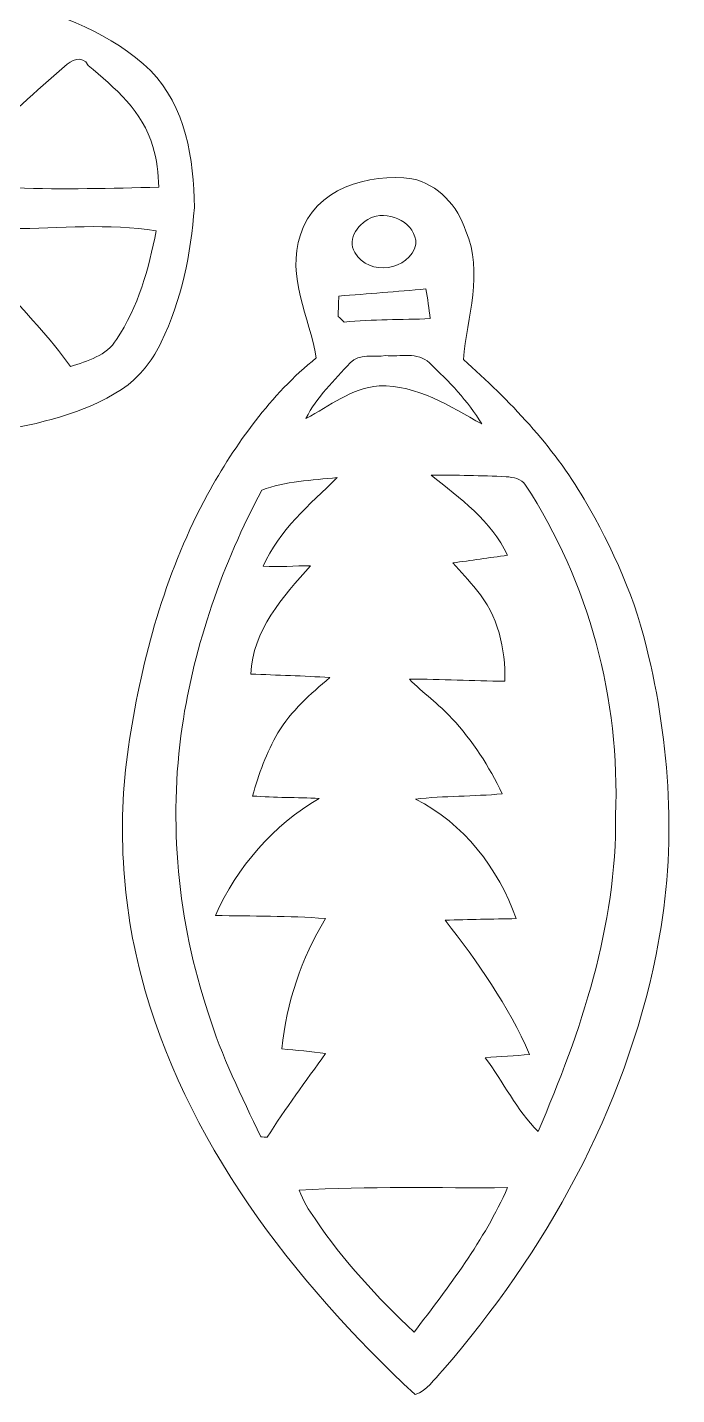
# Model space of a CAD drawing. Header units: centimetres. Extents: x -12.7 to 12.9, y -16.3 to 16.3.
# Drawn here: x 4.66 to 12.83, y -15.13 to 2.1 of the extents above; entities that cross this region are included whole.
import ezdxf

# ---------------------------------------------------------------- set-up
doc = ezdxf.new("R2010")
doc.units = ezdxf.units.CM
doc.header["$MEASUREMENT"] = 0
doc.layers.add('Layer 1', color=7, linetype='Continuous')

msp = doc.modelspace()

# ---------------------------------------------------------------- linework, layer by layer
at = {"layer": 'Layer 1', "color": 251, "lineweight": 9}
for points, knots in [([(2.5417, 8.00058), (2.66164, 8.123), (2.87154, 8.07396), (2.98161, 7.96037), (2.98161, 7.96037), (3.2857, 7.67426), (3.35802, 7.24176), (3.48291, 6.86146), (3.48291, 6.86146), (3.52559, 6.78173), (3.61802, 6.74822), (3.68999, 6.69954), (3.68999, 6.69954), (3.70304, 6.20918), (3.62578, 5.72199), (3.61308, 5.23339), (3.61308, 5.23339), (3.7549, 4.35921), (3.90236, 3.48503), (4.06182, 2.61401), (4.06182, 2.61401), (4.07557, 2.43056), (4.3204, 2.46937), (4.43823, 2.4221), (4.43823, 2.4221), (5.07923, 2.27076), (5.7234, 2.0157), (6.20706, 1.55462), (6.20706, 1.55462), (6.65332, 1.09777), (6.75104, 0.43913), (6.7588, -0.17153), (6.7588, -0.17153), (6.71682, -0.75502), (6.59582, -1.33922), (6.34323, -1.8698), (6.34323, -1.8698), (6.24445, -2.07476), (6.10405, -2.26068), (5.92766, -2.40461), (5.92766, -2.40461), (5.46728, -2.73939), (4.90213, -2.87274), (4.35286, -2.97928), (4.35286, -2.97928), (4.22727, -2.98951), (3.99726, -3.04596), (4.09004, -3.24422), (4.09004, -3.24422), (4.08298, -4.23729), (4.02195, -5.24517), (3.72668, -6.19944), (3.72668, -6.19944), (3.60109, -6.5307), (3.4434, -6.90429), (3.09909, -7.05598), (3.09909, -7.05598), (2.77735, -7.17981), (2.45174, -6.98261), (2.24395, -6.7473), (2.24395, -6.7473), (1.90846, -6.29187), (1.755, -5.73554), (1.64917, -5.18802), (1.64917, -5.18802), (1.513, -4.46659), (1.46043, -3.73246), (1.43009, -3.0001), (1.43009, -3.0001), (1.42904, -2.9306), (1.34472, -2.9112), (1.28863, -2.91014), (1.28863, -2.91014), (0.23488, -2.91755), (-0.82345, -2.28572), (-1.23691, -1.30253), (-1.23691, -1.30253), (-1.55864, -0.36344), (-1.35967, 0.75981), (-0.70456, 1.51052), (-0.70456, 1.51052), (-0.08685, 2.00159), (0.72665, 2.10424), (1.46431, 2.31027), (1.46431, 2.31027), (1.55074, 2.32755), (1.58426, 2.41293), (1.59731, 2.49055), (1.59731, 2.49055), (1.71972, 3.13684), (1.81321, 3.78842), (1.94268, 4.43364), (1.94268, 4.43364), (1.99313, 4.78607), (2.10849, 5.13179), (2.09614, 5.49092), (2.09614, 5.49092), (2.04604, 5.85781), (1.98819, 6.22399), (1.91552, 6.58735), (1.91552, 6.58735), (2.00018, 6.66955), (2.11237, 6.74222), (2.10707, 6.88016), (2.10707, 6.88016), (2.20056, 7.26716), (2.22702, 7.71554), (2.5417, 8.00058), (2.5417, 8.00058), (2.5417, 8.00058), (2.5417, 8.00058), (2.5417, 8.00058)], [0, 0, 0, 0, 0.03448276, 0.03448276, 0.03448276, 0.03448276, 0.06896552, 0.06896552, 0.06896552, 0.06896552, 0.10344828, 0.10344828, 0.10344828, 0.10344828, 0.13793103, 0.13793103, 0.13793103, 0.13793103, 0.17241379, 0.17241379, 0.17241379, 0.17241379, 0.20689655, 0.20689655, 0.20689655, 0.20689655, 0.24137931, 0.24137931, 0.24137931, 0.24137931, 0.27586207, 0.27586207, 0.27586207, 0.27586207, 0.31034483, 0.31034483, 0.31034483, 0.31034483, 0.34482759, 0.34482759, 0.34482759, 0.34482759, 0.37931034, 0.37931034, 0.37931034, 0.37931034, 0.4137931, 0.4137931, 0.4137931, 0.4137931, 0.44827586, 0.44827586, 0.44827586, 0.44827586, 0.48275862, 0.48275862, 0.48275862, 0.48275862, 0.51724138, 0.51724138, 0.51724138, 0.51724138, 0.55172414, 0.55172414, 0.55172414, 0.55172414, 0.5862069, 0.5862069, 0.5862069, 0.5862069, 0.62068966, 0.62068966, 0.62068966, 0.62068966, 0.65517241, 0.65517241, 0.65517241, 0.65517241, 0.68965517, 0.68965517, 0.68965517, 0.68965517, 0.72413793, 0.72413793, 0.72413793, 0.72413793, 0.75862069, 0.75862069, 0.75862069, 0.75862069, 0.79310345, 0.79310345, 0.79310345, 0.79310345, 0.82758621, 0.82758621, 0.82758621, 0.82758621, 0.86206897, 0.86206897, 0.86206897, 0.86206897, 0.89655172, 0.89655172, 0.89655172, 0.89655172, 0.93103448, 0.93103448, 0.93103448, 0.93103448, 1, 1, 1, 1]), ([(5.12544, 1.60612), (4.76843, 1.29003), (4.40648, 0.97818), (4.0724, 0.63704), (4.0724, 0.63704), (4.16589, 0.48817), (4.25267, 0.33577), (4.34721, 0.18725), (4.34721, 0.18725), (4.38355, 0.13151), (4.4347, 0.07048), (4.50914, 0.07436), (4.50914, 0.07436), (5.10957, 0.05355), (5.71105, 0.06907), (6.31219, 0.08283), (6.31219, 0.08283), (6.3016, 0.25639), (6.29419, 0.43278), (6.23493, 0.59753), (6.23493, 0.59753), (6.11463, 1.03286), (5.7548, 1.33872), (5.42389, 1.61847), (5.42389, 1.61847), (5.34734, 1.75888), (5.20376, 1.67809), (5.12544, 1.60612), (5.12544, 1.60612), (5.12544, 1.60612), (5.12544, 1.60612), (5.12544, 1.60612)], [0, 0, 0, 0, 0.11111111, 0.11111111, 0.11111111, 0.11111111, 0.22222222, 0.22222222, 0.22222222, 0.22222222, 0.33333333, 0.33333333, 0.33333333, 0.33333333, 0.44444444, 0.44444444, 0.44444444, 0.44444444, 0.55555556, 0.55555556, 0.55555556, 0.55555556, 0.66666667, 0.66666667, 0.66666667, 0.66666667, 0.77777778, 0.77777778, 0.77777778, 0.77777778, 1, 1, 1, 1]), ([(8.09336, -0.51584), (8.26693, 0.06096), (8.95908, 0.26698), (9.49777, 0.19078), (9.49777, 0.19078), (9.82867, 0.12234), (10.0735, -0.156), (10.17792, -0.46892), (10.17792, -0.46892), (10.40088, -0.99138), (10.19345, -1.55194), (10.14582, -2.08781), (10.14582, -2.08781), (10.7279, -2.60357), (11.27365, -3.17296), (11.66665, -3.84888), (11.66665, -3.84888), (12.0286, -4.46448), (12.32317, -5.12488), (12.47839, -5.82444), (12.47839, -5.82444), (12.76555, -7.05175), (12.83081, -8.34468), (12.57187, -9.58328), (12.57187, -9.58328), (12.18064, -11.53697), (11.18087, -13.33119), (9.8823, -14.82662), (9.8823, -14.82662), (9.77823, -14.93563), (9.68792, -15.0785), (9.53799, -15.1293), (9.53799, -15.1293), (7.99352, -13.68362), (6.62898, -11.92608), (6.08817, -9.84751), (6.08817, -9.84751), (5.82923, -8.84951), (5.78196, -7.79435), (5.96011, -6.77835), (5.96011, -6.77835), (6.12415, -5.74048), (6.42543, -4.71671), (6.92249, -3.7882), (6.92249, -3.7882), (7.28197, -3.14685), (7.71765, -2.53126), (8.29409, -2.06665), (8.29409, -2.06665), (8.20801, -1.55194), (7.91697, -1.04712), (8.09336, -0.51584), (8.09336, -0.51584), (8.09336, -0.51584), (8.09336, -0.51584), (8.09336, -0.51584)], [0, 0, 0, 0, 0.06666667, 0.06666667, 0.06666667, 0.06666667, 0.13333333, 0.13333333, 0.13333333, 0.13333333, 0.2, 0.2, 0.2, 0.2, 0.26666667, 0.26666667, 0.26666667, 0.26666667, 0.33333333, 0.33333333, 0.33333333, 0.33333333, 0.4, 0.4, 0.4, 0.4, 0.46666667, 0.46666667, 0.46666667, 0.46666667, 0.53333333, 0.53333333, 0.53333333, 0.53333333, 0.6, 0.6, 0.6, 0.6, 0.66666667, 0.66666667, 0.66666667, 0.66666667, 0.73333333, 0.73333333, 0.73333333, 0.73333333, 0.8, 0.8, 0.8, 0.8, 0.86666667, 0.86666667, 0.86666667, 0.86666667, 1, 1, 1, 1]), ([(9.00388, -0.295), (8.83349, -0.35568), (8.67615, -0.56134), (8.77845, -0.74091), (8.77845, -0.74091), (8.9559, -1.04394), (9.46602, -0.9688), (9.54927, -0.63261), (9.54927, -0.63261), (9.55245, -0.37437), (9.23389, -0.21068), (9.00388, -0.295), (9.00388, -0.295), (9.00388, -0.295), (9.00388, -0.295), (9.00388, -0.295)], [0, 0, 0, 0, 0.2, 0.2, 0.2, 0.2, 0.4, 0.4, 0.4, 0.4, 0.6, 0.6, 0.6, 0.6, 1, 1, 1, 1]), ([(4.46116, -0.43787), (4.40754, -0.62696), (4.33945, -0.81252), (4.29183, -1.00338), (4.29183, -1.00338), (4.27419, -1.05947), (4.31476, -1.10921), (4.34439, -1.15295), (4.34439, -1.15295), (4.62344, -1.49797), (4.94376, -1.80983), (5.19882, -2.17495), (5.19882, -2.17495), (5.4126, -2.10722), (5.65355, -2.03843), (5.77949, -1.83417), (5.77949, -1.83417), (6.05325, -1.426), (6.18448, -0.94517), (6.27902, -0.46821), (6.27902, -0.46821), (5.68036, -0.36661), (5.06476, -0.43752), (4.46116, -0.43787), (4.46116, -0.43787), (4.46116, -0.43787), (4.46116, -0.43787), (4.46116, -0.43787)], [0, 0, 0, 0, 0.125, 0.125, 0.125, 0.125, 0.25, 0.25, 0.25, 0.25, 0.375, 0.375, 0.375, 0.375, 0.5, 0.5, 0.5, 0.5, 0.625, 0.625, 0.625, 0.625, 0.75, 0.75, 0.75, 0.75, 1, 1, 1, 1]), ([(8.57702, -1.28736), (8.5742, -1.37273), (8.57173, -1.45846), (8.57032, -1.54454), (8.57032, -1.54454), (8.59501, -1.56782), (8.6197, -1.59181), (8.6451, -1.6158), (8.6451, -1.6158), (9.00529, -1.58193), (9.36724, -1.58687), (9.72884, -1.57276), (9.72884, -1.57276), (9.7119, -1.44646), (9.69709, -1.32123), (9.67451, -1.1967), (9.67451, -1.1967), (9.30903, -1.23233), (8.94285, -1.25984), (8.57702, -1.28736), (8.57702, -1.28736), (8.57702, -1.28736), (8.57702, -1.28736), (8.57702, -1.28736)], [0, 0, 0, 0, 0.14285714, 0.14285714, 0.14285714, 0.14285714, 0.28571429, 0.28571429, 0.28571429, 0.28571429, 0.42857143, 0.42857143, 0.42857143, 0.42857143, 0.57142857, 0.57142857, 0.57142857, 0.57142857, 0.71428571, 0.71428571, 0.71428571, 0.71428571, 1, 1, 1, 1]), ([(8.72095, -2.12874), (8.52128, -2.34922), (8.29868, -2.56018), (8.16427, -2.82971), (8.16427, -2.82971), (8.46166, -2.67307), (8.73506, -2.44835), (9.08431, -2.41943), (9.08431, -2.41943), (9.5655, -2.40602), (9.97543, -2.68013), (10.37901, -2.89991), (10.37901, -2.89991), (10.20332, -2.60922), (9.96449, -2.36122), (9.71755, -2.13121), (9.71755, -2.13121), (9.57326, -1.98445), (9.34537, -2.05501), (9.1658, -2.03843), (9.1658, -2.03843), (9.02152, -2.06277), (8.83243, -2.00703), (8.72095, -2.12874), (8.72095, -2.12874), (8.72095, -2.12874), (8.72095, -2.12874), (8.72095, -2.12874)], [0, 0, 0, 0, 0.125, 0.125, 0.125, 0.125, 0.25, 0.25, 0.25, 0.25, 0.375, 0.375, 0.375, 0.375, 0.5, 0.5, 0.5, 0.5, 0.625, 0.625, 0.625, 0.625, 0.75, 0.75, 0.75, 0.75, 1, 1, 1, 1]), ([(7.60864, -3.73388), (7.1144, -4.66098), (6.76127, -5.67345), (6.60534, -6.71485), (6.60534, -6.71485), (6.43001, -7.92029), (6.55066, -9.16454), (6.93272, -10.32024), (6.93272, -10.32024), (7.09994, -10.86246), (7.35394, -11.3701), (7.5963, -11.88128), (7.5963, -11.88128), (7.6164, -11.88269), (7.65697, -11.88516), (7.67744, -11.88657), (7.67744, -11.88657), (7.90357, -11.5225), (8.16286, -11.18101), (8.4098, -10.83106), (8.4098, -10.83106), (8.22812, -10.80425), (8.04362, -10.79049), (7.86229, -10.7725), (7.86229, -10.7725), (7.91662, -10.19182), (8.10782, -9.63091), (8.40874, -9.13208), (8.40874, -9.13208), (7.94802, -9.09292), (7.48517, -9.10351), (7.02374, -9.09151), (7.02374, -9.09151), (7.29714, -8.48121), (7.75117, -7.95451), (8.33078, -7.61655), (8.33078, -7.61655), (8.05138, -7.60526), (7.77163, -7.60737), (7.49293, -7.58691), (7.49293, -7.58691), (7.56772, -7.31069), (7.66967, -7.04011), (7.81184, -6.79105), (7.81184, -6.79105), (7.9773, -6.51659), (8.22001, -6.29892), (8.46378, -6.09572), (8.46378, -6.09572), (8.13322, -6.07068), (7.80161, -6.06538), (7.47106, -6.05057), (7.47106, -6.05057), (7.49117, -5.49812), (7.87429, -5.07514), (8.22212, -4.68496), (8.22212, -4.68496), (8.02245, -4.68778), (7.82384, -4.70437), (7.62452, -4.69308), (7.62452, -4.69308), (7.82419, -4.23869), (8.20978, -3.9145), (8.55656, -3.57583), (8.55656, -3.57583), (8.24047, -3.60829), (7.90251, -3.61922), (7.60864, -3.73388), (7.60864, -3.73388), (7.60864, -3.73388), (7.60864, -3.73388), (7.60864, -3.73388)], [0, 0, 0, 0, 0.05263158, 0.05263158, 0.05263158, 0.05263158, 0.10526316, 0.10526316, 0.10526316, 0.10526316, 0.15789474, 0.15789474, 0.15789474, 0.15789474, 0.21052632, 0.21052632, 0.21052632, 0.21052632, 0.26315789, 0.26315789, 0.26315789, 0.26315789, 0.31578947, 0.31578947, 0.31578947, 0.31578947, 0.36842105, 0.36842105, 0.36842105, 0.36842105, 0.42105263, 0.42105263, 0.42105263, 0.42105263, 0.47368421, 0.47368421, 0.47368421, 0.47368421, 0.52631579, 0.52631579, 0.52631579, 0.52631579, 0.57894737, 0.57894737, 0.57894737, 0.57894737, 0.63157895, 0.63157895, 0.63157895, 0.63157895, 0.68421053, 0.68421053, 0.68421053, 0.68421053, 0.73684211, 0.73684211, 0.73684211, 0.73684211, 0.78947368, 0.78947368, 0.78947368, 0.78947368, 0.84210526, 0.84210526, 0.84210526, 0.84210526, 0.89473684, 0.89473684, 0.89473684, 0.89473684, 1, 1, 1, 1]), ([(9.74083, -3.5462), (10.10384, -3.8383), (10.49789, -4.11664), (10.70109, -4.55373), (10.70109, -4.55373), (10.47038, -4.58548), (10.24142, -4.61758), (10.01141, -4.65074), (10.01141, -4.65074), (10.11301, -4.76258), (10.21779, -4.87228), (10.31269, -4.99082), (10.31269, -4.99082), (10.5815, -5.30585), (10.67781, -5.73448), (10.66758, -6.14017), (10.66758, -6.14017), (10.26647, -6.137), (9.86677, -6.11583), (9.46602, -6.11407), (9.46602, -6.11407), (9.635, -6.2894), (9.8382, -6.42733), (10.00154, -6.60901), (10.00154, -6.60901), (10.25906, -6.89053), (10.47249, -7.21438), (10.63618, -7.5594), (10.63618, -7.5594), (10.27212, -7.59221), (9.90593, -7.58621), (9.54292, -7.62466), (9.54292, -7.62466), (10.149, -7.93158), (10.58644, -8.49813), (10.81045, -9.13172), (10.81045, -9.13172), (10.51236, -9.13737), (10.21426, -9.14231), (9.91687, -9.15147), (9.91687, -9.15147), (10.32715, -9.67677), (10.71168, -10.22816), (10.98049, -10.84164), (10.98049, -10.84164), (10.79529, -10.86493), (10.6069, -10.86916), (10.42169, -10.88362), (10.42169, -10.88362), (10.64747, -11.18948), (10.8168, -11.54191), (11.08633, -11.81354), (11.08633, -11.81354), (11.6296, -10.55413), (12.07693, -9.21922), (12.06317, -7.83209), (12.06317, -7.83209), (12.11714, -6.37301), (11.73015, -4.8931), (10.92864, -3.66932), (10.92864, -3.66932), (10.87607, -3.58818), (10.77447, -3.57019), (10.68557, -3.56489), (10.68557, -3.56489), (10.37054, -3.54831), (10.05586, -3.54337), (9.74083, -3.5462), (9.74083, -3.5462), (9.74083, -3.5462), (9.74083, -3.5462), (9.74083, -3.5462)], [0, 0, 0, 0, 0.05263158, 0.05263158, 0.05263158, 0.05263158, 0.10526316, 0.10526316, 0.10526316, 0.10526316, 0.15789474, 0.15789474, 0.15789474, 0.15789474, 0.21052632, 0.21052632, 0.21052632, 0.21052632, 0.26315789, 0.26315789, 0.26315789, 0.26315789, 0.31578947, 0.31578947, 0.31578947, 0.31578947, 0.36842105, 0.36842105, 0.36842105, 0.36842105, 0.42105263, 0.42105263, 0.42105263, 0.42105263, 0.47368421, 0.47368421, 0.47368421, 0.47368421, 0.52631579, 0.52631579, 0.52631579, 0.52631579, 0.57894737, 0.57894737, 0.57894737, 0.57894737, 0.63157895, 0.63157895, 0.63157895, 0.63157895, 0.68421053, 0.68421053, 0.68421053, 0.68421053, 0.73684211, 0.73684211, 0.73684211, 0.73684211, 0.78947368, 0.78947368, 0.78947368, 0.78947368, 0.84210526, 0.84210526, 0.84210526, 0.84210526, 0.89473684, 0.89473684, 0.89473684, 0.89473684, 1, 1, 1, 1]), ([(8.07925, -12.55367), (8.12864, -12.68314), (8.19496, -12.8052), (8.27963, -12.91597), (8.27963, -12.91597), (8.63311, -13.44126), (9.06632, -13.90763), (9.52599, -14.3419), (9.52599, -14.3419), (9.96167, -13.76723), (10.4104, -13.18514), (10.70215, -12.52122), (10.70215, -12.52122), (9.82762, -12.52757), (8.95202, -12.5004), (8.07925, -12.55367)], [0, 0, 0, 0, 0.2, 0.2, 0.2, 0.2, 0.4, 0.4, 0.4, 0.4, 0.6, 0.6, 0.6, 0.6, 1, 1, 1, 1])]:
    msp.add_open_spline(points, degree=3, knots=knots, dxfattribs=at)

doc.saveas('drawing.dxf')
